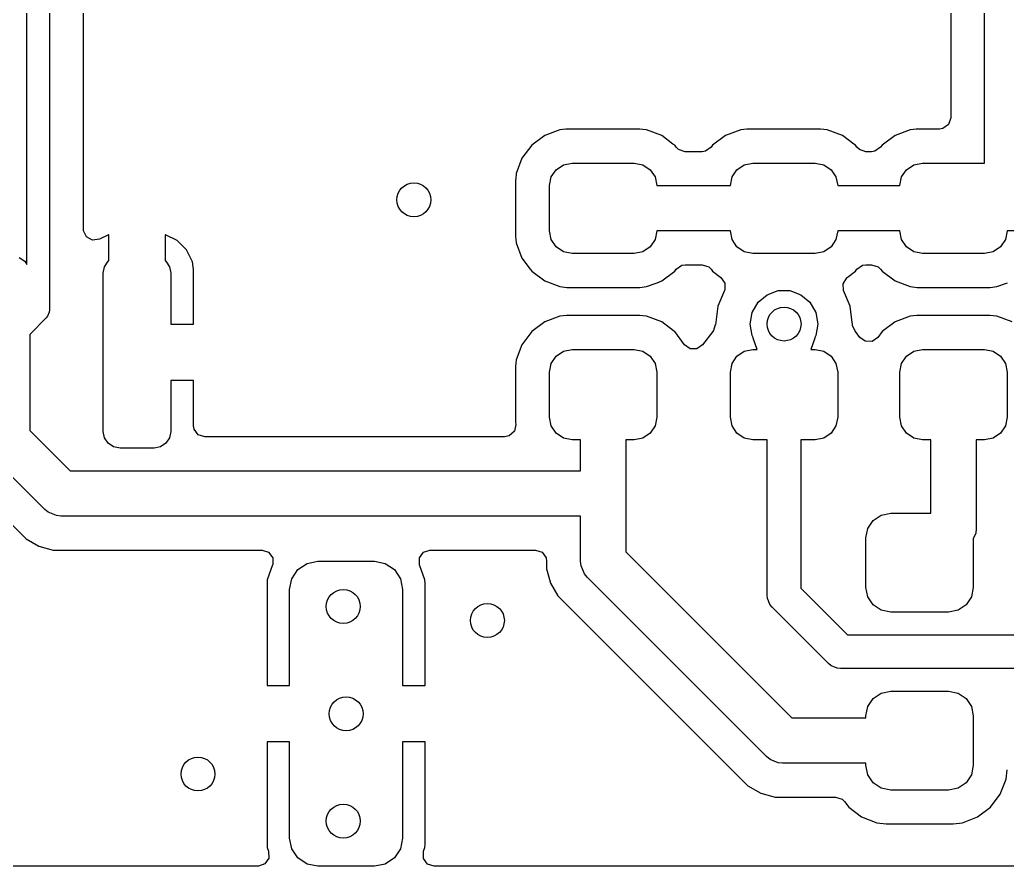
# Model space of a CAD drawing. Extents: x 4.86 to 6.59, y -5.87 to -4.13.
# Drawn here: x 5.9109 to 6.2549, y -5.8661 to -5.5711 of the extents above; entities that cross this region are included whole.
import ezdxf

# ---------------------------------------------------------------- set-up
doc = ezdxf.new("R2010")
doc.units = 0
doc.header["$MEASUREMENT"] = 0
doc.layers.add('BLACK', color=7, linetype='CONTINUOUS')

msp = doc.modelspace()

# ---------------------------------------------------------------- linework, layer by layer
at = {"layer": 'BLACK', "linetype": 'CONTINUOUS'}
for p, q in [((5.92126, -5.33071), (5.92126, -5.67224)), ((5.91339, -5.65639), (5.91339, -5.34646)), ((6.24705, -5.62106), (6.24705, -5.4872)), ((6.23522, -5.49802), (6.23522, -5.60533)), ((5.93309, -5.64411), (5.93309, -5.54707)), ((6.23522, -5.60533), (6.23447, -5.60763)), ((6.09911, -5.60948), (6.09381, -5.61146)), ((6.10118, -5.60926), (6.09911, -5.60948)), ((6.09911, -5.60948), (6.09911, -5.60948)), ((6.10146, -5.60923), (6.10118, -5.60926)), ((6.12688, -5.60923), (6.10146, -5.60923)), ((6.10146, -5.60923), (6.10146, -5.60923)), ((6.10146, -5.60923), (6.10146, -5.60923)), ((6.128, -5.60935), (6.12688, -5.60923)), ((6.12688, -5.60923), (6.12688, -5.60923)), ((6.12923, -5.60948), (6.128, -5.60935)), ((6.13454, -5.61146), (6.12923, -5.60948)), ((6.12923, -5.60948), (6.12923, -5.60948)), ((6.12923, -5.60948), (6.12923, -5.60948)), ((6.12923, -5.60948), (6.12923, -5.60948)), ((6.16211, -5.60948), (6.1568, -5.61146)), ((6.16417, -5.60926), (6.16211, -5.60948)), ((6.16211, -5.60948), (6.16211, -5.60948)), ((6.16445, -5.60923), (6.16417, -5.60926)), ((6.18988, -5.60923), (6.16445, -5.60923)), ((6.16445, -5.60923), (6.16445, -5.60923)), ((6.16445, -5.60923), (6.16445, -5.60923)), ((6.19099, -5.60935), (6.18988, -5.60923)), ((6.18988, -5.60923), (6.18988, -5.60923)), ((6.19222, -5.60948), (6.19099, -5.60935)), ((6.19753, -5.61146), (6.19222, -5.60948)), ((6.19222, -5.60948), (6.19222, -5.60948)), ((6.19222, -5.60948), (6.19222, -5.60948)), ((6.19222, -5.60948), (6.19222, -5.60948)), ((6.22116, -5.60948), (6.21585, -5.61146)), ((6.22323, -5.60926), (6.22116, -5.60948)), ((6.22116, -5.60948), (6.22116, -5.60948)), ((6.22351, -5.60923), (6.22323, -5.60926)), ((6.23132, -5.60923), (6.22351, -5.60923)), ((6.22351, -5.60923), (6.22351, -5.60923)), ((6.22351, -5.60923), (6.22351, -5.60923)), ((6.23252, -5.60904), (6.23132, -5.60923)), ((6.23447, -5.60763), (6.23252, -5.60904)), ((6.09381, -5.61146), (6.08927, -5.61486)), ((6.13848, -5.61442), (6.13454, -5.61146)), ((6.13908, -5.61486), (6.13848, -5.61442)), ((6.1568, -5.61146), (6.15226, -5.61486)), ((6.20148, -5.61442), (6.19753, -5.61146)), ((6.20207, -5.61486), (6.20148, -5.61442)), ((6.21585, -5.61146), (6.21132, -5.61486)), ((6.08927, -5.61486), (6.08587, -5.6194)), ((6.08927, -5.61486), (6.08927, -5.61486)), ((6.13959, -5.61554), (6.13908, -5.61486)), ((6.13908, -5.61486), (6.13908, -5.61486)), ((6.13908, -5.61486), (6.13908, -5.61486)), ((6.14042, -5.61636), (6.13959, -5.61554)), ((6.14271, -5.61711), (6.14042, -5.61636)), ((6.14863, -5.61711), (6.14271, -5.61711)), ((6.14978, -5.61693), (6.14863, -5.61711)), ((6.15175, -5.61554), (6.14978, -5.61693)), ((6.15226, -5.61486), (6.15175, -5.61554)), ((6.15226, -5.61486), (6.15226, -5.61486)), ((6.20258, -5.61554), (6.20207, -5.61486)), ((6.20207, -5.61486), (6.20207, -5.61486)), ((6.20207, -5.61486), (6.20207, -5.61486)), ((6.20341, -5.61636), (6.20258, -5.61554)), ((6.2057, -5.61711), (6.20341, -5.61636)), ((6.20768, -5.61711), (6.2057, -5.61711)), ((6.20884, -5.61693), (6.20768, -5.61711)), ((6.2108, -5.61554), (6.20884, -5.61693)), ((6.21132, -5.61486), (6.2108, -5.61554)), ((6.21132, -5.61486), (6.21132, -5.61486)), ((6.08587, -5.6194), (6.08389, -5.62471)), ((6.10033, -5.62166), (6.10335, -5.62106)), ((6.10335, -5.62106), (6.125, -5.62106)), ((6.125, -5.62106), (6.12801, -5.62166)), ((6.16333, -5.62166), (6.16634, -5.62106)), ((6.16634, -5.62106), (6.18799, -5.62106)), ((6.18799, -5.62106), (6.19101, -5.62166)), ((6.22238, -5.62166), (6.22539, -5.62106)), ((6.22539, -5.62106), (6.24705, -5.62106)), ((6.08389, -5.62471), (6.08389, -5.62471)), ((6.08389, -5.62471), (6.08389, -5.62476)), ((6.09607, -5.62592), (6.09778, -5.62337)), ((6.09778, -5.62337), (6.10033, -5.62166)), ((6.12801, -5.62166), (6.13057, -5.62337)), ((6.13057, -5.62337), (6.13227, -5.62592)), ((6.15906, -5.62592), (6.16077, -5.62337)), ((6.16077, -5.62337), (6.16333, -5.62166)), ((6.19101, -5.62166), (6.19356, -5.62337)), ((6.19356, -5.62337), (6.19527, -5.62592)), ((6.21812, -5.62592), (6.21983, -5.62337)), ((6.21983, -5.62337), (6.22238, -5.62166)), ((6.0837, -5.62647), (6.08364, -5.62705)), ((6.08364, -5.62705), (6.08364, -5.64657)), ((6.08389, -5.62476), (6.0837, -5.62647)), ((6.09547, -5.62894), (6.09607, -5.62592)), ((6.13227, -5.62592), (6.13287, -5.62894)), ((6.15846, -5.62894), (6.15906, -5.62592)), ((6.19527, -5.62592), (6.19587, -5.62894)), ((6.21752, -5.62894), (6.21812, -5.62592)), ((6.09547, -5.64469), (6.09547, -5.62894)), ((6.13287, -5.62894), (6.15846, -5.62894)), ((6.19587, -5.62894), (6.21752, -5.62894)), ((5.93313, -5.64466), (5.93309, -5.64411)), ((5.93419, -5.64682), (5.93313, -5.64466)), ((6.09607, -5.6477), (6.09547, -5.64469)), ((6.13287, -5.64469), (6.13227, -5.6477)), ((6.15846, -5.64469), (6.13287, -5.64469)), ((6.15906, -5.6477), (6.15846, -5.64469)), ((6.19587, -5.64469), (6.19527, -5.6477)), ((6.21752, -5.64469), (6.19587, -5.64469)), ((6.21812, -5.6477), (6.21752, -5.64469)), ((6.25492, -5.64469), (6.25432, -5.6477)), ((6.28445, -5.64469), (6.25492, -5.64469)), ((5.93631, -5.64795), (5.93419, -5.64682)), ((5.9387, -5.64761), (5.93631, -5.64795)), ((5.94188, -5.64606), (5.9387, -5.64761)), ((5.94193, -5.64605), (5.94188, -5.64606)), ((5.94193, -5.65511), (5.94193, -5.64605)), ((5.94193, -5.64605), (5.94193, -5.64605)), ((5.96166, -5.64606), (5.96161, -5.64605)), ((5.96161, -5.64605), (5.96161, -5.65511)), ((5.96579, -5.64808), (5.96166, -5.64606)), ((5.96905, -5.65133), (5.96579, -5.64808)), ((6.08364, -5.64657), (6.08364, -5.64657)), ((6.08364, -5.64657), (6.08389, -5.64892)), ((6.09778, -5.65025), (6.09607, -5.6477)), ((6.13227, -5.6477), (6.13057, -5.65025)), ((6.16077, -5.65025), (6.15906, -5.6477)), ((6.19527, -5.6477), (6.19356, -5.65025)), ((6.21983, -5.65025), (6.21812, -5.6477)), ((6.25432, -5.6477), (6.25261, -5.65025)), ((5.97107, -5.65546), (5.96905, -5.65133)), ((6.08389, -5.64892), (6.08389, -5.64892)), ((6.08389, -5.64892), (6.08587, -5.65423)), ((6.10033, -5.65196), (6.09778, -5.65025)), ((6.10335, -5.65256), (6.10033, -5.65196)), ((6.12801, -5.65196), (6.125, -5.65256)), ((6.13057, -5.65025), (6.12801, -5.65196)), ((6.16333, -5.65196), (6.16077, -5.65025)), ((6.16634, -5.65256), (6.16333, -5.65196)), ((6.19101, -5.65196), (6.18799, -5.65256)), ((6.19356, -5.65025), (6.19101, -5.65196)), ((6.22238, -5.65196), (6.21983, -5.65025)), ((6.22539, -5.65256), (6.22238, -5.65196)), ((6.25006, -5.65196), (6.24705, -5.65256)), ((6.25261, -5.65025), (6.25006, -5.65196)), ((5.91072, -5.65399), (5.91264, -5.65527)), ((5.91264, -5.65527), (5.91339, -5.65639)), ((5.94041, -5.65719), (5.94169, -5.65527)), ((5.94169, -5.65527), (5.94193, -5.65511)), ((5.96161, -5.65511), (5.96185, -5.65527)), ((5.96185, -5.65527), (5.96313, -5.65719)), ((5.97146, -5.65814), (5.97107, -5.65546)), ((6.08587, -5.65423), (6.08876, -5.65808)), ((6.125, -5.65256), (6.10335, -5.65256)), ((6.18799, -5.65256), (6.16634, -5.65256)), ((6.24705, -5.65256), (6.22539, -5.65256)), ((5.93996, -5.65945), (5.94041, -5.65719)), ((5.96313, -5.65719), (5.96358, -5.65945)), ((5.97146, -5.67717), (5.97146, -5.65814)), ((5.97146, -5.65814), (5.97146, -5.65814)), ((6.08876, -5.65808), (6.08927, -5.65876)), ((6.08927, -5.65876), (6.08927, -5.65876)), ((6.08927, -5.65876), (6.08927, -5.65876)), ((6.08927, -5.65876), (6.09381, -5.66216)), ((6.13454, -5.66216), (6.13908, -5.65876)), ((6.13908, -5.65876), (6.13959, -5.65808)), ((6.13959, -5.65808), (6.14156, -5.65669)), ((6.14156, -5.65669), (6.14271, -5.65652)), ((6.14271, -5.65652), (6.14863, -5.65652)), ((6.14863, -5.65652), (6.15092, -5.65726)), ((6.15092, -5.65726), (6.15175, -5.65808)), ((6.15175, -5.65808), (6.15226, -5.65876)), ((6.15226, -5.65876), (6.15513, -5.66091)), ((6.1992, -5.66091), (6.20207, -5.65876)), ((6.20207, -5.65876), (6.20258, -5.65808)), ((6.20258, -5.65808), (6.20455, -5.65669)), ((6.20455, -5.65669), (6.2057, -5.65652)), ((6.2057, -5.65652), (6.20768, -5.65652)), ((6.20768, -5.65652), (6.20998, -5.65726)), ((6.20998, -5.65726), (6.2108, -5.65808)), ((6.2108, -5.65808), (6.21132, -5.65876)), ((6.21132, -5.65876), (6.21132, -5.65876)), ((6.21132, -5.65876), (6.21132, -5.65876)), ((6.21132, -5.65876), (6.21585, -5.66216)), ((5.93996, -5.71457), (5.93996, -5.65945)), ((5.96358, -5.65945), (5.96358, -5.67717)), ((6.09381, -5.66216), (6.09911, -5.66414)), ((6.13292, -5.66276), (6.13454, -5.66216)), ((6.13454, -5.66216), (6.13454, -5.66216)), ((6.13454, -5.66216), (6.13454, -5.66216)), ((6.15513, -5.66091), (6.15652, -5.66288)), ((6.19774, -5.66312), (6.199, -5.66107)), ((6.199, -5.66107), (6.1992, -5.66091)), ((6.21585, -5.66216), (6.22116, -5.66414)), ((6.09911, -5.66414), (6.09911, -5.66414)), ((6.09911, -5.66414), (6.09911, -5.66414)), ((6.09911, -5.66414), (6.10146, -5.66439)), ((6.10146, -5.66439), (6.12688, -5.66439)), ((6.12688, -5.66439), (6.12923, -5.66414)), ((6.12923, -5.66414), (6.13292, -5.66276)), ((6.1564, -5.66552), (6.15413, -5.67099)), ((6.15649, -5.66529), (6.1564, -5.66552)), ((6.15652, -5.66288), (6.15649, -5.66529)), ((6.17126, -5.66694), (6.17511, -5.66553)), ((6.17511, -5.66553), (6.17922, -5.66553)), ((6.17922, -5.66553), (6.18307, -5.66694)), ((6.19793, -5.66552), (6.19774, -5.66312)), ((6.2002, -5.67099), (6.19793, -5.66552)), ((6.22116, -5.66414), (6.22116, -5.66414)), ((6.22116, -5.66414), (6.22116, -5.66414)), ((6.22116, -5.66414), (6.22351, -5.66439)), ((6.22351, -5.66439), (6.24893, -5.66439)), ((6.24893, -5.66439), (6.25128, -5.66414)), ((6.25128, -5.66414), (6.25497, -5.66276)), ((6.16812, -5.66957), (6.17126, -5.66694)), ((6.18307, -5.66694), (6.18621, -5.66957)), ((5.92126, -5.67224), (5.92118, -5.67301)), ((6.15413, -5.67099), (6.15329, -5.67742)), ((6.15413, -5.67099), (6.15413, -5.67099)), ((6.16607, -5.67313), (6.16812, -5.66957)), ((6.18621, -5.66957), (6.18826, -5.67313)), ((6.20093, -5.67658), (6.2002, -5.67099)), ((5.92011, -5.67503), (5.91437, -5.68076)), ((5.9206, -5.67443), (5.92011, -5.67503)), ((5.92062, -5.67438), (5.9206, -5.67443)), ((5.92118, -5.67301), (5.92062, -5.67438)), ((6.09911, -5.67445), (6.09381, -5.67643)), ((6.10136, -5.6742), (6.09911, -5.67445)), ((6.09911, -5.67445), (6.09911, -5.67445)), ((6.10146, -5.67419), (6.10136, -5.6742)), ((6.12688, -5.67419), (6.10146, -5.67419)), ((6.10146, -5.67419), (6.10146, -5.67419)), ((6.10146, -5.67419), (6.10146, -5.67419)), ((6.128, -5.67431), (6.12688, -5.67419)), ((6.12688, -5.67419), (6.12688, -5.67419)), ((6.12923, -5.67445), (6.128, -5.67431)), ((6.13454, -5.67643), (6.12923, -5.67445)), ((6.12923, -5.67445), (6.12923, -5.67445)), ((6.12923, -5.67445), (6.12923, -5.67445)), ((6.12923, -5.67445), (6.12923, -5.67445)), ((6.16535, -5.67717), (6.16607, -5.67313)), ((6.18826, -5.67313), (6.18898, -5.67717)), ((6.22116, -5.67445), (6.21585, -5.67643)), ((6.22341, -5.6742), (6.22116, -5.67445)), ((6.22116, -5.67445), (6.22116, -5.67445)), ((6.22351, -5.67419), (6.22341, -5.6742)), ((6.24893, -5.67419), (6.22351, -5.67419)), ((6.22351, -5.67419), (6.22351, -5.67419)), ((6.22351, -5.67419), (6.22351, -5.67419)), ((6.25005, -5.67431), (6.24893, -5.67419)), ((6.24893, -5.67419), (6.24893, -5.67419)), ((6.25128, -5.67445), (6.25005, -5.67431)), ((6.25659, -5.67643), (6.25128, -5.67445)), ((6.25128, -5.67445), (6.25128, -5.67445)), ((6.25128, -5.67445), (6.25128, -5.67445)), ((6.25128, -5.67445), (6.25128, -5.67445)), ((5.96358, -5.67717), (5.97146, -5.67717)), ((5.97146, -5.67717), (5.97146, -5.67717)), ((6.09381, -5.67643), (6.08927, -5.67982)), ((6.13871, -5.67955), (6.13454, -5.67643)), ((6.13908, -5.67982), (6.13871, -5.67955)), ((6.15235, -5.67971), (6.14879, -5.68446)), ((6.15258, -5.67944), (6.15235, -5.67971)), ((6.15323, -5.67741), (6.15258, -5.67944)), ((6.15329, -5.67742), (6.15323, -5.67741)), ((6.16607, -5.6812), (6.16535, -5.67717)), ((6.18898, -5.67717), (6.18826, -5.6812)), ((6.20101, -5.67719), (6.20093, -5.67658)), ((6.20106, -5.67776), (6.20101, -5.67719)), ((6.20197, -5.67955), (6.20106, -5.67776)), ((6.2019, -5.6796), (6.20197, -5.67955)), ((6.20207, -5.67982), (6.2019, -5.6796)), ((6.21585, -5.67643), (6.21132, -5.67982)), ((5.91437, -5.68076), (5.91437, -5.71426)), ((6.08927, -5.67982), (6.08587, -5.68436)), ((6.08927, -5.67982), (6.08927, -5.67982)), ((6.14255, -5.68446), (6.13908, -5.67982)), ((6.13908, -5.67982), (6.13908, -5.67982)), ((6.13908, -5.67982), (6.13908, -5.67982)), ((6.16642, -5.68181), (6.16607, -5.6812)), ((6.1664, -5.6821), (6.16642, -5.68181)), ((6.16784, -5.68602), (6.1664, -5.6821)), ((6.18793, -5.6821), (6.18649, -5.68602)), ((6.18826, -5.6812), (6.18792, -5.6818)), ((6.18792, -5.6818), (6.18793, -5.6821)), ((6.20357, -5.68183), (6.20207, -5.67982)), ((6.20207, -5.67982), (6.20207, -5.67982)), ((6.20544, -5.68318), (6.20357, -5.68183)), ((6.20784, -5.68322), (6.20544, -5.68318)), ((6.20981, -5.68183), (6.20784, -5.68322)), ((6.21132, -5.67982), (6.20981, -5.68183)), ((6.21132, -5.67982), (6.21132, -5.67982)), ((6.08587, -5.68436), (6.08389, -5.68967)), ((6.09778, -5.68833), (6.10033, -5.68662)), ((6.10033, -5.68662), (6.10335, -5.68602)), ((6.10335, -5.68602), (6.125, -5.68602)), ((6.125, -5.68602), (6.12801, -5.68662)), ((6.12801, -5.68662), (6.13057, -5.68833)), ((6.14441, -5.68581), (6.14255, -5.68446)), ((6.14682, -5.68585), (6.14441, -5.68581)), ((6.14879, -5.68446), (6.14682, -5.68585)), ((6.16077, -5.68833), (6.16333, -5.68662)), ((6.16333, -5.68662), (6.16634, -5.68602)), ((6.16634, -5.68602), (6.16784, -5.68602)), ((6.18649, -5.68602), (6.18799, -5.68602)), ((6.18799, -5.68602), (6.19101, -5.68662)), ((6.19101, -5.68662), (6.19356, -5.68833)), ((6.21983, -5.68833), (6.22238, -5.68662)), ((6.22238, -5.68662), (6.22539, -5.68602)), ((6.22539, -5.68602), (6.24705, -5.68602)), ((6.24705, -5.68602), (6.25006, -5.68662)), ((6.25006, -5.68662), (6.25261, -5.68833)), ((6.08389, -5.68967), (6.08364, -5.69201)), ((6.08389, -5.68967), (6.08389, -5.68967)), ((6.09607, -5.69088), (6.09778, -5.68833)), ((6.13057, -5.68833), (6.13227, -5.69088)), ((6.15906, -5.69088), (6.16077, -5.68833)), ((6.19356, -5.68833), (6.19527, -5.69088)), ((6.21812, -5.69088), (6.21983, -5.68833)), ((6.25261, -5.68833), (6.25432, -5.69088)), ((6.08364, -5.69201), (6.08364, -5.71153)), ((6.09547, -5.6939), (6.09607, -5.69088)), ((6.13227, -5.69088), (6.13287, -5.6939)), ((6.15846, -5.6939), (6.15906, -5.69088)), ((6.19527, -5.69088), (6.19587, -5.6939)), ((6.21752, -5.6939), (6.21812, -5.69088)), ((6.25432, -5.69088), (6.25492, -5.6939)), ((5.97146, -5.69685), (5.96358, -5.69685)), ((5.96358, -5.69685), (5.96358, -5.71457)), ((5.97146, -5.71262), (5.97146, -5.69685)), ((5.97146, -5.69685), (5.97146, -5.69685)), ((6.09547, -5.70965), (6.09547, -5.6939)), ((6.13287, -5.6939), (6.13287, -5.70965)), ((6.15846, -5.70965), (6.15846, -5.6939)), ((6.19587, -5.6939), (6.19587, -5.70965)), ((6.21752, -5.70965), (6.21752, -5.6939)), ((6.25492, -5.6939), (6.25492, -5.70965)), ((6.09607, -5.71266), (6.09547, -5.70965)), ((6.13287, -5.70965), (6.13227, -5.71266)), ((6.15906, -5.71266), (6.15846, -5.70965)), ((6.19587, -5.70965), (6.19527, -5.71266)), ((6.21812, -5.71266), (6.21752, -5.70965)), ((6.25492, -5.70965), (6.25432, -5.71266)), ((5.97165, -5.71382), (5.97146, -5.71262)), ((5.97306, -5.71577), (5.97165, -5.71382)), ((6.08371, -5.7122), (6.08322, -5.71456)), ((6.08364, -5.71153), (6.08364, -5.71153)), ((6.08364, -5.71153), (6.08371, -5.7122)), ((6.09778, -5.71521), (6.09607, -5.71266)), ((6.13227, -5.71266), (6.13057, -5.71521)), ((6.16077, -5.71521), (6.15906, -5.71266)), ((6.19527, -5.71266), (6.19356, -5.71521)), ((6.21983, -5.71521), (6.21812, -5.71266)), ((6.25432, -5.71266), (6.25261, -5.71521)), ((5.91437, -5.71426), (5.92846, -5.72835)), ((5.94041, -5.71683), (5.93996, -5.71457)), ((5.94169, -5.71874), (5.94041, -5.71683)), ((5.96313, -5.71683), (5.96185, -5.71874)), ((5.96358, -5.71457), (5.96313, -5.71683)), ((5.97535, -5.71652), (5.97306, -5.71577)), ((6.07984, -5.71652), (5.97535, -5.71652)), ((6.08143, -5.71617), (6.07984, -5.71652)), ((6.08322, -5.71456), (6.08143, -5.71617)), ((6.10033, -5.71692), (6.09778, -5.71521)), ((6.10335, -5.71752), (6.10033, -5.71692)), ((6.1063, -5.71752), (6.10335, -5.71752)), ((6.1063, -5.72835), (6.1063, -5.71752)), ((6.125, -5.71752), (6.12205, -5.71752)), ((6.12205, -5.71752), (6.12205, -5.75658)), ((6.12801, -5.71692), (6.125, -5.71752)), ((6.13057, -5.71521), (6.12801, -5.71692)), ((6.16333, -5.71692), (6.16077, -5.71521)), ((6.16634, -5.71752), (6.16333, -5.71692)), ((6.17126, -5.71752), (6.16634, -5.71752)), ((6.17126, -5.77165), (6.17126, -5.71752)), ((6.18799, -5.71752), (6.18307, -5.71752)), ((6.18307, -5.71752), (6.18307, -5.76921)), ((6.19101, -5.71692), (6.18799, -5.71752)), ((6.19356, -5.71521), (6.19101, -5.71692)), ((6.22238, -5.71692), (6.21983, -5.71521)), ((6.22539, -5.71752), (6.22238, -5.71692)), ((6.22835, -5.71752), (6.22539, -5.71752)), ((6.22835, -5.74311), (6.22835, -5.71752)), ((6.24705, -5.71752), (6.24409, -5.71752)), ((6.24409, -5.71752), (6.24409, -5.74852)), ((6.25006, -5.71692), (6.24705, -5.71752)), ((6.25261, -5.71521), (6.25006, -5.71692)), ((5.91963, -5.74179), (5.89831, -5.72047)), ((5.94361, -5.72002), (5.94169, -5.71874)), ((5.94587, -5.72047), (5.94361, -5.72002)), ((5.95768, -5.72047), (5.94587, -5.72047)), ((5.95994, -5.72002), (5.95768, -5.72047)), ((5.96185, -5.71874), (5.95994, -5.72002)), ((5.92846, -5.72835), (6.1063, -5.72835)), ((5.89392, -5.73281), (5.9131, -5.75199)), ((5.92082, -5.74277), (5.91963, -5.74179)), ((5.92366, -5.74394), (5.92082, -5.74277)), ((5.9252, -5.74409), (5.92366, -5.74394)), ((6.1063, -5.74409), (5.9252, -5.74409)), ((6.1063, -5.75984), (6.1063, -5.74409)), ((6.20823, -5.74563), (6.21103, -5.74377)), ((6.21103, -5.74377), (6.21432, -5.74311)), ((6.21432, -5.74311), (6.22835, -5.74311)), ((6.20571, -5.75172), (6.20636, -5.74843)), ((6.20636, -5.74843), (6.20823, -5.74563)), ((6.24409, -5.74852), (6.24394, -5.75006)), ((5.9131, -5.75199), (5.9131, -5.75199)), ((5.9131, -5.75199), (5.9131, -5.75199)), ((5.9131, -5.75199), (5.9131, -5.75199)), ((5.9131, -5.75199), (5.91759, -5.75458)), ((6.20571, -5.76895), (6.20571, -5.75172)), ((6.24394, -5.75006), (6.24311, -5.75207)), ((5.91759, -5.75458), (5.91759, -5.75458)), ((5.91759, -5.75458), (5.91759, -5.75458)), ((5.91759, -5.75458), (5.91759, -5.75458)), ((5.91759, -5.75458), (5.9226, -5.75593)), ((6.24311, -5.75207), (6.24311, -5.76895)), ((5.9226, -5.75593), (5.92779, -5.75593)), ((5.92779, -5.75593), (5.99532, -5.75593)), ((5.99532, -5.75593), (5.99761, -5.75667)), ((5.99761, -5.75667), (5.99902, -5.75862)), ((5.99902, -5.75862), (5.99902, -5.76103)), ((6.05016, -5.7587), (6.05154, -5.75672)), ((6.05022, -5.76111), (6.05016, -5.7587)), ((6.05154, -5.75672), (6.05381, -5.75593)), ((6.05381, -5.75593), (6.0539, -5.75593)), ((6.0539, -5.75593), (6.09057, -5.75593)), ((6.09057, -5.75593), (6.09286, -5.75667)), ((6.09286, -5.75667), (6.09428, -5.75862)), ((6.09428, -5.75862), (6.09447, -5.75982)), ((6.12205, -5.75658), (6.17993, -5.81447)), ((5.99899, -5.76111), (5.99716, -5.76635)), ((5.99902, -5.76103), (5.99899, -5.76111)), ((6.0078, -5.76273), (6.011, -5.76059)), ((6.011, -5.76059), (6.01476, -5.75984)), ((6.01476, -5.75984), (6.03445, -5.75984)), ((6.03445, -5.75984), (6.03822, -5.76059)), ((6.03822, -5.76059), (6.04141, -5.76273)), ((6.05205, -5.76635), (6.05022, -5.76111)), ((6.09447, -5.75982), (6.09447, -5.76244)), ((6.10645, -5.76138), (6.1063, -5.75984)), ((6.10763, -5.76422), (6.10645, -5.76138)), ((6.00567, -5.76592), (6.0078, -5.76273)), ((6.04141, -5.76273), (6.04354, -5.76592)), ((6.09447, -5.76244), (6.09492, -5.76412)), ((6.09492, -5.76412), (6.09581, -5.76745)), ((6.10861, -5.76541), (6.10763, -5.76422)), ((6.17111, -5.82791), (6.10861, -5.76541)), ((5.99716, -5.76635), (5.99705, -5.76755)), ((5.99705, -5.76755), (5.99705, -5.80315)), ((6.00492, -5.76969), (6.00567, -5.76592)), ((6.04354, -5.76592), (6.04429, -5.76969)), ((6.05217, -5.76755), (6.05205, -5.76635)), ((6.05205, -5.76635), (6.05205, -5.76635)), ((6.05217, -5.80315), (6.05217, -5.76755)), ((6.09581, -5.76745), (6.09841, -5.77194)), ((6.18307, -5.76921), (6.1993, -5.78543)), ((6.20636, -5.77224), (6.20571, -5.76895)), ((6.24311, -5.76895), (6.24245, -5.77224)), ((6.00492, -5.80315), (6.00492, -5.76969)), ((6.04429, -5.76969), (6.04429, -5.80315)), ((6.09841, -5.77194), (6.09841, -5.77194)), ((6.09841, -5.77194), (6.09841, -5.77194)), ((6.09841, -5.77194), (6.16457, -5.83811)), ((6.17137, -5.77281), (6.17126, -5.77165)), ((6.20823, -5.77504), (6.20636, -5.77224)), ((6.24245, -5.77224), (6.24059, -5.77504)), ((6.17174, -5.77369), (6.17137, -5.77281)), ((6.17226, -5.77493), (6.17174, -5.77369)), ((6.17299, -5.77583), (6.17226, -5.77493)), ((6.19267, -5.79551), (6.17299, -5.77583)), ((6.21103, -5.7769), (6.20823, -5.77504)), ((6.24059, -5.77504), (6.23779, -5.7769)), ((6.21432, -5.77756), (6.21103, -5.7769)), ((6.2345, -5.77756), (6.21432, -5.77756)), ((6.23779, -5.7769), (6.2345, -5.77756)), ((6.1993, -5.78543), (6.29708, -5.78543)), ((6.19357, -5.79625), (6.19267, -5.79551)), ((6.19482, -5.79677), (6.19357, -5.79625)), ((6.1957, -5.79713), (6.19482, -5.79677)), ((6.19685, -5.79724), (6.1957, -5.79713)), ((6.29463, -5.79724), (6.19685, -5.79724)), ((5.99705, -5.80315), (5.99705, -5.80315)), ((5.99705, -5.80315), (6.00492, -5.80315)), ((6.04429, -5.80315), (6.05217, -5.80315)), ((6.05217, -5.80315), (6.05217, -5.80315)), ((6.20823, -5.80764), (6.21103, -5.80577)), ((6.21103, -5.80577), (6.21432, -5.80512)), ((6.21432, -5.80512), (6.2345, -5.80512)), ((6.2345, -5.80512), (6.23779, -5.80577)), ((6.23779, -5.80577), (6.24059, -5.80764)), ((6.20571, -5.81373), (6.20636, -5.81043)), ((6.20636, -5.81043), (6.20823, -5.80764)), ((6.24059, -5.80764), (6.24245, -5.81043)), ((6.24245, -5.81043), (6.24311, -5.81373)), ((6.20571, -5.81447), (6.20571, -5.81373)), ((6.24311, -5.81373), (6.24311, -5.83095)), ((6.17993, -5.81447), (6.20571, -5.81447)), ((6.00492, -5.82283), (5.99705, -5.82283)), ((5.99705, -5.82283), (5.99705, -5.82283)), ((5.99705, -5.82283), (5.99705, -5.85843)), ((6.00492, -5.8563), (6.00492, -5.82283)), ((6.05217, -5.82283), (6.04429, -5.82283)), ((6.04429, -5.82283), (6.04429, -5.8563)), ((6.05217, -5.85843), (6.05217, -5.82283)), ((6.05217, -5.82283), (6.05217, -5.82283)), ((6.1723, -5.82889), (6.17111, -5.82791)), ((6.17514, -5.83007), (6.1723, -5.82889)), ((6.17667, -5.83022), (6.17514, -5.83007)), ((6.20571, -5.83022), (6.17667, -5.83022)), ((6.20571, -5.83095), (6.20571, -5.83022)), ((6.20636, -5.83425), (6.20571, -5.83095)), ((6.24311, -5.83095), (6.24245, -5.83425)), ((6.20823, -5.83704), (6.20636, -5.83425)), ((6.24245, -5.83425), (6.24059, -5.83704)), ((6.25455, -5.83584), (6.25494, -5.83256)), ((6.21103, -5.83891), (6.20823, -5.83704)), ((6.24059, -5.83704), (6.23779, -5.83891)), ((6.25248, -5.84107), (6.25455, -5.83584)), ((6.16457, -5.83811), (6.16457, -5.83811)), ((6.16457, -5.83811), (6.16457, -5.83811)), ((6.16457, -5.83811), (6.16907, -5.8407)), ((6.16907, -5.8407), (6.16907, -5.8407)), ((6.16907, -5.8407), (6.16907, -5.8407)), ((6.16907, -5.8407), (6.16907, -5.8407)), ((6.16907, -5.8407), (6.17408, -5.84205)), ((6.21432, -5.83957), (6.21103, -5.83891)), ((6.2345, -5.83957), (6.21432, -5.83957)), ((6.23779, -5.83891), (6.2345, -5.83957)), ((6.24909, -5.84555), (6.25248, -5.84107)), ((6.17408, -5.84205), (6.17927, -5.84205)), ((6.17927, -5.84205), (6.19514, -5.84205)), ((6.19514, -5.84205), (6.19743, -5.84279)), ((6.19743, -5.84279), (6.19825, -5.84359)), ((6.19825, -5.84359), (6.19973, -5.84555)), ((6.19973, -5.84555), (6.20421, -5.84894)), ((6.24461, -5.84894), (6.24909, -5.84555)), ((6.20421, -5.84894), (6.20421, -5.84894)), ((6.20421, -5.84894), (6.20421, -5.84894)), ((6.20421, -5.84894), (6.20944, -5.851)), ((6.20944, -5.851), (6.20944, -5.851)), ((6.20944, -5.851), (6.21272, -5.8514)), ((6.21272, -5.8514), (6.21272, -5.8514)), ((6.21272, -5.8514), (6.2361, -5.8514)), ((6.2361, -5.8514), (6.23938, -5.851)), ((6.2361, -5.8514), (6.2361, -5.8514)), ((6.23938, -5.851), (6.24461, -5.84894)), ((5.99705, -5.85843), (5.99716, -5.85963)), ((6.00567, -5.86007), (6.00492, -5.8563)), ((6.04429, -5.8563), (6.04354, -5.86007)), ((6.05205, -5.85963), (6.05217, -5.85843)), ((6.05217, -5.85843), (6.05217, -5.85843)), ((5.99716, -5.85963), (5.99716, -5.85963)), ((5.99716, -5.85963), (5.99762, -5.86094)), ((5.99762, -5.86094), (5.99767, -5.86335)), ((6.0078, -5.86326), (6.00567, -5.86007)), ((6.04354, -5.86007), (6.04141, -5.86326)), ((6.05157, -5.86102), (6.0516, -5.86094)), ((6.05157, -5.86343), (6.05157, -5.86102)), ((6.0516, -5.86094), (6.05205, -5.85963)), ((5.9963, -5.86533), (5.99403, -5.86612)), ((5.99767, -5.86335), (5.9963, -5.86533)), ((6.011, -5.86539), (6.0078, -5.86326)), ((6.01476, -5.86614), (6.011, -5.86539)), ((6.03822, -5.86539), (6.03445, -5.86614)), ((6.04141, -5.86326), (6.03822, -5.86539)), ((6.05298, -5.86538), (6.05157, -5.86343)), ((6.05527, -5.86612), (6.05298, -5.86538)), ((5.99394, -5.86612), (5.56512, -5.86612)), ((5.99403, -5.86612), (5.99394, -5.86612)), ((6.03445, -5.86614), (6.01476, -5.86614)), ((6.59057, -5.86612), (6.05527, -5.86612))]:
    msp.add_line(p, q, dxfattribs=at)
at = {"layer": 'BLACK'}
for centre in [(6.04823, -5.63386), (6.17717, -5.67717), (6.02362, -5.77559), (6.07382, -5.78051), (6.02461, -5.81299), (5.973, -5.834), (6.02362, -5.85039)]:
    msp.add_circle(centre, 0.00591, dxfattribs=at)

doc.saveas('drawing.dxf')
